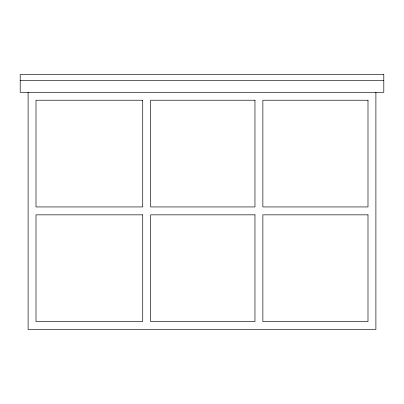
<?xml version="1.0" encoding="UTF-8"?>
<svg xmlns="http://www.w3.org/2000/svg" width="404" height="404" viewBox="0 0 404 404"><rect width="100%" height="100%" fill="white"/><g stroke="black" fill="none" stroke-linecap="round" stroke-linejoin="round"><path stroke-width="0.61" d="M20.2 80.472L383.8 80.472M375.897 92.329L375.897 329.457L28.103 329.457L28.103 92.329M383.8 74.543L20.2 74.543L20.2 92.329L383.8 92.329L383.8 74.543M142.718 100.232L36.006 100.232L36.006 206.939L142.718 206.939L142.718 100.232M254.959 100.232L150.621 100.232L150.621 206.939L254.959 206.939L254.959 100.232M367.994 100.232L262.863 100.232L262.863 206.939L367.994 206.939L367.994 100.232M142.718 214.842L36.006 214.842L36.006 321.554L142.718 321.554L142.718 214.842M254.959 214.842L150.621 214.842L150.621 321.554L254.959 321.554L254.959 214.842M367.994 214.842L262.863 214.842L262.863 321.554L367.994 321.554L367.994 214.842"/></g></svg>
